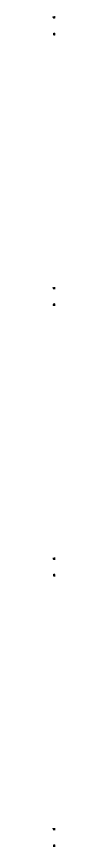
# Model space of a CAD drawing. Header units: millimetres. Extents: x 300333 to 474890, y -562303 to 3203267.
# Drawn here: x 357261 to 357269, y 3195051 to 3198731 of the extents above; entities that cross this region are included whole.
import ezdxf

# ---------------------------------------------------------------- set-up
doc = ezdxf.new("R2010")
doc.units = ezdxf.units.MM
doc.header["$LTSCALE"] = 1000
doc.header["$MEASUREMENT"] = 0
doc.layers.add('上半部分171221拼合$0$上半部分$0$NJ-AB_T6 Skin-Level Roof$0$Seal-EFC', color=8, linetype='Continuous')
pattern_1 = [(0, (0, 0), (3.2385, 1.524), [0.762, -0.635, 0.889, -0.381, 1.143, -0.508]), (0, (0.762, 0.0635), (3.2385, 1.524), [0.635, -2.413, 0.508, -0.762]), (0, (2.286, -0.0953), (3.2385, 1.524), [0.381, -3.937]), (90, (0, 0), (-1.0795, 1.524), [1.4605, -4.6355]), (90, (0.762, -3e-16), (-1.0795, 1.524), [1.42875, -4.66725]), (90, (1.397, -6e-16), (-1.0795, 1.524), [1.3335, -4.7625]), (90, (2.286, -0.0953), (-1.0795, 1.524), [1.4605, -4.6355]), (90, (2.667, -0.0953), (-1.0795, 1.524), [1.4605, -4.6355]), (90, (3.81, -2e-15), (-1.0795, 1.524), [1.397, -4.699])]

msp = doc.modelspace()

# ---------------------------------------------------------------- hatches: boundary and pattern name
at = {"layer": '上半部分171221拼合$0$上半部分$0$NJ-AB_T6 Skin-Level Roof$0$Seal-EFC'}
h = msp.add_hatch(dxfattribs=at)
h.set_pattern_fill('AR-RSHKE', color=8, scale=0.005, style=0)
h.set_pattern_definition(pattern_1)
edge = h.paths.add_edge_path()
edge.add_line((357268.8, 3198730.9), (357268.8, 3198725.7))
edge.add_line((357268.8, 3198725.7), (357268.8, 3198730.9))
edge.add_arc((357268.4, 3198730.9), 0.4, 0, 101.2487)
edge.add_line((357268.3, 3198731.3), (357261.1, 3198729.9))
edge.add_arc((357261.2, 3198729.5), 0.4, 101.2487, 180)
edge.add_line((357260.8, 3198729.5), (357260.8, 3198729))
edge.add_arc((357261.2, 3198729), 0.4, 180, 270)
edge.add_line((357261.2, 3198728.6), (357262.7, 3198728.6))
edge.add_arc((357262.7, 3198728.8), 0.2, 270, 360)
edge.add_line((357262.9, 3198728.8), (357262.9, 3198729.1))
edge.add_arc((357263.1, 3198729.1), 0.2, 90, 180, ccw=False)
edge.add_line((357263.1, 3198729.3), (357263.7, 3198729.3))
edge.add_arc((357263.7, 3198729.1), 0.2, 0, 90, ccw=False)
edge.add_line((357263.9, 3198729.1), (357263.9, 3198728.8))
edge.add_arc((357264.1, 3198728.8), 0.2, 180, 270)
edge.add_line((357264.1, 3198728.6), (357264.7, 3198728.6))
edge.add_arc((357264.7, 3198728.4), 0.2, 0, 90, ccw=False)
edge.add_line((357264.9, 3198728.4), (357264.9, 3198727))
edge.add_arc((357264.7, 3198727), 0.2, -90, 0, ccw=False)
edge.add_line((357264.7, 3198726.8), (357264.1, 3198726.8))
edge.add_arc((357264.1, 3198726.6), 0.2, 90, 180)
edge.add_line((357263.9, 3198726.6), (357263.9, 3198726.2))
edge.add_arc((357263.7, 3198726.2), 0.2, -90, 0, ccw=False)
edge.add_line((357263.7, 3198726), (357263.1, 3198726))
edge.add_arc((357263.1, 3198726.2), 0.2, 180, 270, ccw=False)
edge.add_line((357262.9, 3198726.2), (357262.9, 3198726.6))
edge.add_arc((357262.7, 3198726.6), 0.2, 0, 90)
edge.add_line((357262.7, 3198726.8), (357262.6, 3198726.8))
edge.add_arc((357262.6, 3198726.4), 0.4, 90, 180)
edge.add_line((357262.2, 3198726.4), (357262.2, 3198725.7))
edge.add_arc((357262.6, 3198725.7), 0.4, 180, 270)
edge.add_line((357262.6, 3198725.3), (357268.4, 3198725.3))
edge.add_arc((357268.4, 3198725.7), 0.4, 270, 360)
h = msp.add_hatch(dxfattribs=at)
h.set_pattern_fill('AR-RSHKE', color=8, scale=0.005, angle=90, style=0)
h.set_pattern_definition([(90, (357292.7508, 3198690.9878), (-1.524, 3.2385), [0.762, -0.635, 0.889, -0.381, 1.143, -0.508]), (90, (357292.6873, 3198691.7498), (-1.524, 3.2385), [0.635, -2.413, 0.508, -0.762]), (90, (357292.846, 3198693.2738), (-1.524, 3.2385), [0.381, -3.937]), (180, (357292.7508, 3198690.9878), (-1.524, -1.0795), [1.4605, -4.6355]), (180, (357292.7508, 3198691.7498), (-1.524, -1.0795), [1.42875, -4.66725]), (180, (357292.7508, 3198692.3848), (-1.524, -1.0795), [1.3335, -4.7625]), (180, (357292.8461, 3198693.2738), (-1.524, -1.0795), [1.4605, -4.6355]), (180, (357292.8461, 3198693.6548), (-1.524, -1.0795), [1.4605, -4.6355]), (180, (357292.7508, 3198694.7978), (-1.524, -1.0795), [1.397, -4.699])])
edge = h.paths.add_edge_path()
edge.add_line((357268.8, 3198651.1), (357268.8, 3198656.3))
edge.add_line((357268.8, 3198656.3), (357268.8, 3198651.1))
edge.add_arc((357268.4, 3198651.1), 0.4, 258.7513, 360, ccw=False)
edge.add_line((357268.3, 3198650.7), (357261.1, 3198652.1))
edge.add_arc((357261.2, 3198652.5), 0.4, 180, 258.7513, ccw=False)
edge.add_line((357260.8, 3198652.5), (357260.8, 3198653))
edge.add_arc((357261.2, 3198653), 0.4, 90, 180, ccw=False)
edge.add_line((357261.2, 3198653.4), (357262.7, 3198653.4))
edge.add_arc((357262.7, 3198653.2), 0.2, 0, 90, ccw=False)
edge.add_line((357262.9, 3198653.2), (357262.9, 3198652.8))
edge.add_arc((357263.1, 3198652.8), 0.2, 180, 270)
edge.add_line((357263.1, 3198652.6), (357263.7, 3198652.6))
edge.add_arc((357263.7, 3198652.8), 0.2, 270, 360)
edge.add_line((357263.9, 3198652.8), (357263.9, 3198653.2))
edge.add_arc((357264.1, 3198653.2), 0.2, 90, 180, ccw=False)
edge.add_line((357264.1, 3198653.4), (357264.7, 3198653.4))
edge.add_arc((357264.7, 3198653.6), 0.2, 270, 360)
edge.add_line((357264.9, 3198653.6), (357264.9, 3198655))
edge.add_arc((357264.7, 3198655), 0.2, 360, 450)
edge.add_line((357264.7, 3198655.2), (357264.1, 3198655.2))
edge.add_arc((357264.1, 3198655.4), 0.2, 180, 270, ccw=False)
edge.add_line((357263.9, 3198655.4), (357263.9, 3198655.7))
edge.add_arc((357263.7, 3198655.7), 0.2, 360, 450)
edge.add_line((357263.7, 3198655.9), (357263.1, 3198655.9))
edge.add_arc((357263.1, 3198655.7), 0.2, 90, 180)
edge.add_line((357262.9, 3198655.7), (357262.9, 3198655.4))
edge.add_arc((357262.7, 3198655.4), 0.2, 270, 360, ccw=False)
edge.add_line((357262.7, 3198655.2), (357262.6, 3198655.2))
edge.add_arc((357262.6, 3198655.6), 0.4, 180, 270, ccw=False)
edge.add_line((357262.2, 3198655.6), (357262.2, 3198656.3))
edge.add_arc((357262.6, 3198656.3), 0.4, 90, 180, ccw=False)
edge.add_line((357262.6, 3198656.7), (357268.4, 3198656.7))
edge.add_arc((357268.4, 3198656.3), 0.4, 0, 90, ccw=False)
h = msp.add_hatch(dxfattribs=at)
h.set_pattern_fill('AR-RSHKE', color=8, scale=0.005, style=0)
h.set_pattern_definition(pattern_1)
edge = h.paths.add_edge_path()
edge.add_line((357268.7, 3197530.9), (357268.7, 3197525.7))
edge.add_line((357268.7, 3197525.7), (357268.7, 3197530.9))
edge.add_arc((357268.3, 3197530.9), 0.4, 0, 101.2487)
edge.add_line((357268.3, 3197531.3), (357261.1, 3197529.9))
edge.add_arc((357261.1, 3197529.5), 0.4, 101.2487, 180)
edge.add_line((357260.7, 3197529.5), (357260.7, 3197529))
edge.add_arc((357261.1, 3197529), 0.4, 180, 270)
edge.add_line((357261.1, 3197528.6), (357262.7, 3197528.6))
edge.add_arc((357262.7, 3197528.8), 0.2, 270, 360)
edge.add_line((357262.9, 3197528.8), (357262.9, 3197529.1))
edge.add_arc((357263.1, 3197529.1), 0.2, 90, 180, ccw=False)
edge.add_line((357263.1, 3197529.3), (357263.6, 3197529.3))
edge.add_arc((357263.6, 3197529.1), 0.2, 0, 90, ccw=False)
edge.add_line((357263.8, 3197529.1), (357263.8, 3197528.8))
edge.add_arc((357264, 3197528.8), 0.2, 180, 270)
edge.add_line((357264, 3197528.6), (357264.6, 3197528.6))
edge.add_arc((357264.6, 3197528.4), 0.2, 0, 90, ccw=False)
edge.add_line((357264.8, 3197528.4), (357264.8, 3197527))
edge.add_arc((357264.6, 3197527), 0.2, -90, 0, ccw=False)
edge.add_line((357264.6, 3197526.8), (357264, 3197526.8))
edge.add_arc((357264, 3197526.6), 0.2, 90, 180)
edge.add_line((357263.8, 3197526.6), (357263.8, 3197526.2))
edge.add_arc((357263.6, 3197526.2), 0.2, -90, 0, ccw=False)
edge.add_line((357263.6, 3197526), (357263.1, 3197526))
edge.add_arc((357263.1, 3197526.2), 0.2, 180, 270, ccw=False)
edge.add_line((357262.9, 3197526.2), (357262.9, 3197526.6))
edge.add_arc((357262.7, 3197526.6), 0.2, 0, 90)
edge.add_line((357262.7, 3197526.8), (357262.5, 3197526.8))
edge.add_arc((357262.5, 3197526.4), 0.4, 90, 180)
edge.add_line((357262.1, 3197526.4), (357262.1, 3197525.7))
edge.add_arc((357262.5, 3197525.7), 0.4, 180, 270)
edge.add_line((357262.5, 3197525.3), (357268.3, 3197525.3))
edge.add_arc((357268.3, 3197525.7), 0.4, 270, 360)
h = msp.add_hatch(dxfattribs=at)
h.set_pattern_fill('AR-RSHKE', color=8, scale=0.005, angle=90, style=0)
h.set_pattern_definition([(90, (357292.7499, 3197490.9878), (-1.524, 3.2385), [0.762, -0.635, 0.889, -0.381, 1.143, -0.508]), (90, (357292.6864, 3197491.7498), (-1.524, 3.2385), [0.635, -2.413, 0.508, -0.762]), (90, (357292.8451, 3197493.2738), (-1.524, 3.2385), [0.381, -3.937]), (180, (357292.7499, 3197490.9878), (-1.524, -1.0795), [1.4605, -4.6355]), (180, (357292.7499, 3197491.7498), (-1.524, -1.0795), [1.42875, -4.66725]), (180, (357292.7499, 3197492.3848), (-1.524, -1.0795), [1.3335, -4.7625]), (180, (357292.8451, 3197493.2738), (-1.524, -1.0795), [1.4605, -4.6355]), (180, (357292.8451, 3197493.6548), (-1.524, -1.0795), [1.4605, -4.6355]), (180, (357292.7499, 3197494.7978), (-1.524, -1.0795), [1.397, -4.699])])
edge = h.paths.add_edge_path()
edge.add_line((357268.7, 3197451.1), (357268.7, 3197456.3))
edge.add_line((357268.7, 3197456.3), (357268.7, 3197451.1))
edge.add_arc((357268.3, 3197451.1), 0.4, 258.7513, 360, ccw=False)
edge.add_line((357268.3, 3197450.7), (357261.1, 3197452.1))
edge.add_arc((357261.1, 3197452.5), 0.4, 180, 258.7513, ccw=False)
edge.add_line((357260.7, 3197452.5), (357260.7, 3197453))
edge.add_arc((357261.1, 3197453), 0.4, 90, 180, ccw=False)
edge.add_line((357261.1, 3197453.4), (357262.7, 3197453.4))
edge.add_arc((357262.7, 3197453.2), 0.2, 0, 90, ccw=False)
edge.add_line((357262.9, 3197453.2), (357262.9, 3197452.8))
edge.add_arc((357263.1, 3197452.8), 0.2, 180, 270)
edge.add_line((357263.1, 3197452.6), (357263.6, 3197452.6))
edge.add_arc((357263.6, 3197452.8), 0.2, 270, 360)
edge.add_line((357263.8, 3197452.8), (357263.8, 3197453.2))
edge.add_arc((357264, 3197453.2), 0.2, 90, 180, ccw=False)
edge.add_line((357264, 3197453.4), (357264.6, 3197453.4))
edge.add_arc((357264.6, 3197453.6), 0.2, 270, 360)
edge.add_line((357264.8, 3197453.6), (357264.8, 3197455))
edge.add_arc((357264.6, 3197455), 0.2, 360, 450)
edge.add_line((357264.6, 3197455.2), (357264, 3197455.2))
edge.add_arc((357264, 3197455.4), 0.2, 180, 270, ccw=False)
edge.add_line((357263.8, 3197455.4), (357263.8, 3197455.7))
edge.add_arc((357263.6, 3197455.7), 0.2, 360, 450)
edge.add_line((357263.6, 3197455.9), (357263.1, 3197455.9))
edge.add_arc((357263.1, 3197455.7), 0.2, 90, 180)
edge.add_line((357262.9, 3197455.7), (357262.9, 3197455.4))
edge.add_arc((357262.7, 3197455.4), 0.2, 270, 360, ccw=False)
edge.add_line((357262.7, 3197455.2), (357262.5, 3197455.2))
edge.add_arc((357262.5, 3197455.6), 0.4, 180, 270, ccw=False)
edge.add_line((357262.1, 3197455.6), (357262.1, 3197456.3))
edge.add_arc((357262.5, 3197456.3), 0.4, 90, 180, ccw=False)
edge.add_line((357262.5, 3197456.7), (357268.3, 3197456.7))
edge.add_arc((357268.3, 3197456.3), 0.4, 0, 90, ccw=False)
h = msp.add_hatch(dxfattribs=at)
h.set_pattern_fill('AR-RSHKE', color=8, scale=0.005, style=0)
h.set_pattern_definition(pattern_1)
edge = h.paths.add_edge_path()
edge.add_line((357268.8, 3196330.9), (357268.8, 3196325.7))
edge.add_line((357268.8, 3196325.7), (357268.8, 3196330.9))
edge.add_arc((357268.4, 3196330.9), 0.4, 0, 101.2487)
edge.add_line((357268.3, 3196331.3), (357261.1, 3196329.9))
edge.add_arc((357261.2, 3196329.5), 0.4, 101.2487, 180)
edge.add_line((357260.8, 3196329.5), (357260.8, 3196329))
edge.add_arc((357261.2, 3196329), 0.4, 180, 270)
edge.add_line((357261.2, 3196328.6), (357262.7, 3196328.6))
edge.add_arc((357262.7, 3196328.8), 0.2, 270, 360)
edge.add_line((357262.9, 3196328.8), (357262.9, 3196329.1))
edge.add_arc((357263.1, 3196329.1), 0.2, 90, 180, ccw=False)
edge.add_line((357263.1, 3196329.3), (357263.7, 3196329.3))
edge.add_arc((357263.7, 3196329.1), 0.2, 0, 90, ccw=False)
edge.add_line((357263.9, 3196329.1), (357263.9, 3196328.8))
edge.add_arc((357264.1, 3196328.8), 0.2, 180, 270)
edge.add_line((357264.1, 3196328.6), (357264.7, 3196328.6))
edge.add_arc((357264.7, 3196328.4), 0.2, 0, 90, ccw=False)
edge.add_line((357264.9, 3196328.4), (357264.9, 3196327))
edge.add_arc((357264.7, 3196327), 0.2, -90, 0, ccw=False)
edge.add_line((357264.7, 3196326.8), (357264.1, 3196326.8))
edge.add_arc((357264.1, 3196326.6), 0.2, 90, 180)
edge.add_line((357263.9, 3196326.6), (357263.9, 3196326.2))
edge.add_arc((357263.7, 3196326.2), 0.2, -90, 0, ccw=False)
edge.add_line((357263.7, 3196326), (357263.1, 3196326))
edge.add_arc((357263.1, 3196326.2), 0.2, 180, 270, ccw=False)
edge.add_line((357262.9, 3196326.2), (357262.9, 3196326.6))
edge.add_arc((357262.7, 3196326.6), 0.2, 0, 90)
edge.add_line((357262.7, 3196326.8), (357262.6, 3196326.8))
edge.add_arc((357262.6, 3196326.4), 0.4, 90, 180)
edge.add_line((357262.2, 3196326.4), (357262.2, 3196325.7))
edge.add_arc((357262.6, 3196325.7), 0.4, 180, 270)
edge.add_line((357262.6, 3196325.3), (357268.4, 3196325.3))
edge.add_arc((357268.4, 3196325.7), 0.4, 270, 360)
h = msp.add_hatch(dxfattribs=at)
h.set_pattern_fill('AR-RSHKE', color=8, scale=0.005, angle=90, style=0)
h.set_pattern_definition([(90, (357292.7502, 3196290.9878), (-1.524, 3.2385), [0.762, -0.635, 0.889, -0.381, 1.143, -0.508]), (90, (357292.6867, 3196291.7498), (-1.524, 3.2385), [0.635, -2.413, 0.508, -0.762]), (90, (357292.8454, 3196293.2738), (-1.524, 3.2385), [0.381, -3.937]), (180, (357292.7502, 3196290.9878), (-1.524, -1.0795), [1.4605, -4.6355]), (180, (357292.7502, 3196291.7498), (-1.524, -1.0795), [1.42875, -4.66725]), (180, (357292.7502, 3196292.3848), (-1.524, -1.0795), [1.3335, -4.7625]), (180, (357292.8454, 3196293.2738), (-1.524, -1.0795), [1.4605, -4.6355]), (180, (357292.8454, 3196293.6548), (-1.524, -1.0795), [1.4605, -4.6355]), (180, (357292.7502, 3196294.7978), (-1.524, -1.0795), [1.397, -4.699])])
edge = h.paths.add_edge_path()
edge.add_line((357268.8, 3196251.1), (357268.8, 3196256.3))
edge.add_line((357268.8, 3196256.3), (357268.8, 3196251.1))
edge.add_arc((357268.4, 3196251.1), 0.4, 258.7513, 360, ccw=False)
edge.add_line((357268.3, 3196250.7), (357261.1, 3196252.1))
edge.add_arc((357261.2, 3196252.5), 0.4, 180, 258.7513, ccw=False)
edge.add_line((357260.8, 3196252.5), (357260.8, 3196253))
edge.add_arc((357261.2, 3196253), 0.4, 90, 180, ccw=False)
edge.add_line((357261.2, 3196253.4), (357262.7, 3196253.4))
edge.add_arc((357262.7, 3196253.2), 0.2, 0, 90, ccw=False)
edge.add_line((357262.9, 3196253.2), (357262.9, 3196252.8))
edge.add_arc((357263.1, 3196252.8), 0.2, 180, 270)
edge.add_line((357263.1, 3196252.6), (357263.7, 3196252.6))
edge.add_arc((357263.7, 3196252.8), 0.2, 270, 360)
edge.add_line((357263.9, 3196252.8), (357263.9, 3196253.2))
edge.add_arc((357264.1, 3196253.2), 0.2, 90, 180, ccw=False)
edge.add_line((357264.1, 3196253.4), (357264.7, 3196253.4))
edge.add_arc((357264.7, 3196253.6), 0.2, 270, 360)
edge.add_line((357264.9, 3196253.6), (357264.9, 3196255))
edge.add_arc((357264.7, 3196255), 0.2, 360, 450)
edge.add_line((357264.7, 3196255.2), (357264.1, 3196255.2))
edge.add_arc((357264.1, 3196255.4), 0.2, 180, 270, ccw=False)
edge.add_line((357263.9, 3196255.4), (357263.9, 3196255.7))
edge.add_arc((357263.7, 3196255.7), 0.2, 360, 450)
edge.add_line((357263.7, 3196255.9), (357263.1, 3196255.9))
edge.add_arc((357263.1, 3196255.7), 0.2, 90, 180)
edge.add_line((357262.9, 3196255.7), (357262.9, 3196255.4))
edge.add_arc((357262.7, 3196255.4), 0.2, 270, 360, ccw=False)
edge.add_line((357262.7, 3196255.2), (357262.6, 3196255.2))
edge.add_arc((357262.6, 3196255.6), 0.4, 180, 270, ccw=False)
edge.add_line((357262.2, 3196255.6), (357262.2, 3196256.3))
edge.add_arc((357262.6, 3196256.3), 0.4, 90, 180, ccw=False)
edge.add_line((357262.6, 3196256.7), (357268.4, 3196256.7))
edge.add_arc((357268.4, 3196256.3), 0.4, 0, 90, ccw=False)
h = msp.add_hatch(dxfattribs=at)
h.set_pattern_fill('AR-RSHKE', color=8, scale=0.005, style=0)
h.set_pattern_definition(pattern_1)
edge = h.paths.add_edge_path()
edge.add_line((357268.8, 3195130.9), (357268.8, 3195125.7))
edge.add_line((357268.8, 3195125.7), (357268.8, 3195130.9))
edge.add_arc((357268.4, 3195130.9), 0.4, 0, 101.2487)
edge.add_line((357268.3, 3195131.3), (357261.1, 3195129.9))
edge.add_arc((357261.2, 3195129.5), 0.4, 101.2487, 180)
edge.add_line((357260.8, 3195129.5), (357260.8, 3195129))
edge.add_arc((357261.2, 3195129), 0.4, 180, 270)
edge.add_line((357261.2, 3195128.6), (357262.7, 3195128.6))
edge.add_arc((357262.7, 3195128.8), 0.2, 270, 360)
edge.add_line((357262.9, 3195128.8), (357262.9, 3195129.1))
edge.add_arc((357263.1, 3195129.1), 0.2, 90, 180, ccw=False)
edge.add_line((357263.1, 3195129.3), (357263.7, 3195129.3))
edge.add_arc((357263.7, 3195129.1), 0.2, 0, 90, ccw=False)
edge.add_line((357263.9, 3195129.1), (357263.9, 3195128.8))
edge.add_arc((357264.1, 3195128.8), 0.2, 180, 270)
edge.add_line((357264.1, 3195128.6), (357264.7, 3195128.6))
edge.add_arc((357264.7, 3195128.4), 0.2, 0, 90, ccw=False)
edge.add_line((357264.9, 3195128.4), (357264.9, 3195127))
edge.add_arc((357264.7, 3195127), 0.2, -90, 0, ccw=False)
edge.add_line((357264.7, 3195126.8), (357264.1, 3195126.8))
edge.add_arc((357264.1, 3195126.6), 0.2, 90, 180)
edge.add_line((357263.9, 3195126.6), (357263.9, 3195126.2))
edge.add_arc((357263.7, 3195126.2), 0.2, -90, 0, ccw=False)
edge.add_line((357263.7, 3195126), (357263.1, 3195126))
edge.add_arc((357263.1, 3195126.2), 0.2, 180, 270, ccw=False)
edge.add_line((357262.9, 3195126.2), (357262.9, 3195126.6))
edge.add_arc((357262.7, 3195126.6), 0.2, 0, 90)
edge.add_line((357262.7, 3195126.8), (357262.6, 3195126.8))
edge.add_arc((357262.6, 3195126.4), 0.4, 90, 180)
edge.add_line((357262.2, 3195126.4), (357262.2, 3195125.7))
edge.add_arc((357262.6, 3195125.7), 0.4, 180, 270)
edge.add_line((357262.6, 3195125.3), (357268.4, 3195125.3))
edge.add_arc((357268.4, 3195125.7), 0.4, 270, 360)
h = msp.add_hatch(dxfattribs=at)
h.set_pattern_fill('AR-RSHKE', color=8, scale=0.005, angle=90, style=0)
h.set_pattern_definition([(90, (357292.7505, 3195090.9878), (-1.524, 3.2385), [0.762, -0.635, 0.889, -0.381, 1.143, -0.508]), (90, (357292.687, 3195091.7498), (-1.524, 3.2385), [0.635, -2.413, 0.508, -0.762]), (90, (357292.8457, 3195093.2738), (-1.524, 3.2385), [0.381, -3.937]), (180, (357292.7505, 3195090.9878), (-1.524, -1.0795), [1.4605, -4.6355]), (180, (357292.7505, 3195091.7498), (-1.524, -1.0795), [1.42875, -4.66725]), (180, (357292.7505, 3195092.3848), (-1.524, -1.0795), [1.3335, -4.7625]), (180, (357292.8457, 3195093.2738), (-1.524, -1.0795), [1.4605, -4.6355]), (180, (357292.8457, 3195093.6548), (-1.524, -1.0795), [1.4605, -4.6355]), (180, (357292.7505, 3195094.7978), (-1.524, -1.0795), [1.397, -4.699])])
edge = h.paths.add_edge_path()
edge.add_line((357268.8, 3195051.1), (357268.8, 3195056.3))
edge.add_line((357268.8, 3195056.3), (357268.8, 3195051.1))
edge.add_arc((357268.4, 3195051.1), 0.4, 258.7513, 360, ccw=False)
edge.add_line((357268.3, 3195050.7), (357261.1, 3195052.1))
edge.add_arc((357261.2, 3195052.5), 0.4, 180, 258.7513, ccw=False)
edge.add_line((357260.8, 3195052.5), (357260.8, 3195053))
edge.add_arc((357261.2, 3195053), 0.4, 90, 180, ccw=False)
edge.add_line((357261.2, 3195053.4), (357262.7, 3195053.4))
edge.add_arc((357262.7, 3195053.2), 0.2, 0, 90, ccw=False)
edge.add_line((357262.9, 3195053.2), (357262.9, 3195052.8))
edge.add_arc((357263.1, 3195052.8), 0.2, 180, 270)
edge.add_line((357263.1, 3195052.6), (357263.7, 3195052.6))
edge.add_arc((357263.7, 3195052.8), 0.2, 270, 360)
edge.add_line((357263.9, 3195052.8), (357263.9, 3195053.2))
edge.add_arc((357264.1, 3195053.2), 0.2, 90, 180, ccw=False)
edge.add_line((357264.1, 3195053.4), (357264.7, 3195053.4))
edge.add_arc((357264.7, 3195053.6), 0.2, 270, 360)
edge.add_line((357264.9, 3195053.6), (357264.9, 3195055))
edge.add_arc((357264.7, 3195055), 0.2, 360, 450)
edge.add_line((357264.7, 3195055.2), (357264.1, 3195055.2))
edge.add_arc((357264.1, 3195055.4), 0.2, 180, 270, ccw=False)
edge.add_line((357263.9, 3195055.4), (357263.9, 3195055.7))
edge.add_arc((357263.7, 3195055.7), 0.2, 360, 450)
edge.add_line((357263.7, 3195055.9), (357263.1, 3195055.9))
edge.add_arc((357263.1, 3195055.7), 0.2, 90, 180)
edge.add_line((357262.9, 3195055.7), (357262.9, 3195055.4))
edge.add_arc((357262.7, 3195055.4), 0.2, 270, 360, ccw=False)
edge.add_line((357262.7, 3195055.2), (357262.6, 3195055.2))
edge.add_arc((357262.6, 3195055.6), 0.4, 180, 270, ccw=False)
edge.add_line((357262.2, 3195055.6), (357262.2, 3195056.3))
edge.add_arc((357262.6, 3195056.3), 0.4, 90, 180, ccw=False)
edge.add_line((357262.6, 3195056.7), (357268.4, 3195056.7))
edge.add_arc((357268.4, 3195056.3), 0.4, 0, 90, ccw=False)

doc.saveas('drawing.dxf')
